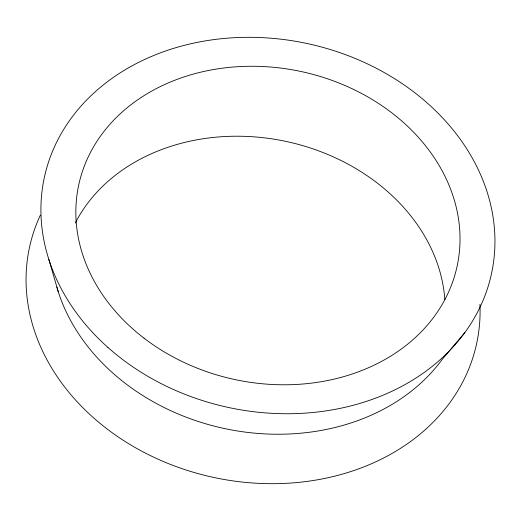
<?xml version="1.0" encoding="UTF-8"?>
<svg xmlns="http://www.w3.org/2000/svg" width="521" height="521" viewBox="0 0 521 521"><rect width="100%" height="100%" fill="white"/><g stroke="black" fill="none" stroke-linecap="round" stroke-linejoin="round"><path stroke-width="0.78" d="M464.895 332.496L442.309 359.236A211.096 171.858 12 0 1 230.972 429.845A211.096 171.858 12 0 1 56.835 287.084M48.837 259.399L58.261 291.767M75.271 223.027A193.506 157.537 12 0 1 284.557 141.113A193.506 157.537 12 0 1 444.823 299.477M479.932 304.375A228.693 186.179 12 0 1 216.847 478.102A228.693 186.179 12 0 1 40.377 215.101M144.03 338.175A193.506 157.537 12 0 0 457.008 266.7A193.506 157.537 12 0 0 202.767 71.703A193.506 157.537 12 0 0 144.03 338.175M107.919 347.435A228.693 186.179 12 0 0 487.402 288.764A228.693 186.179 12 0 0 208.478 40.384A228.693 186.179 12 0 0 107.919 347.435"/></g></svg>
